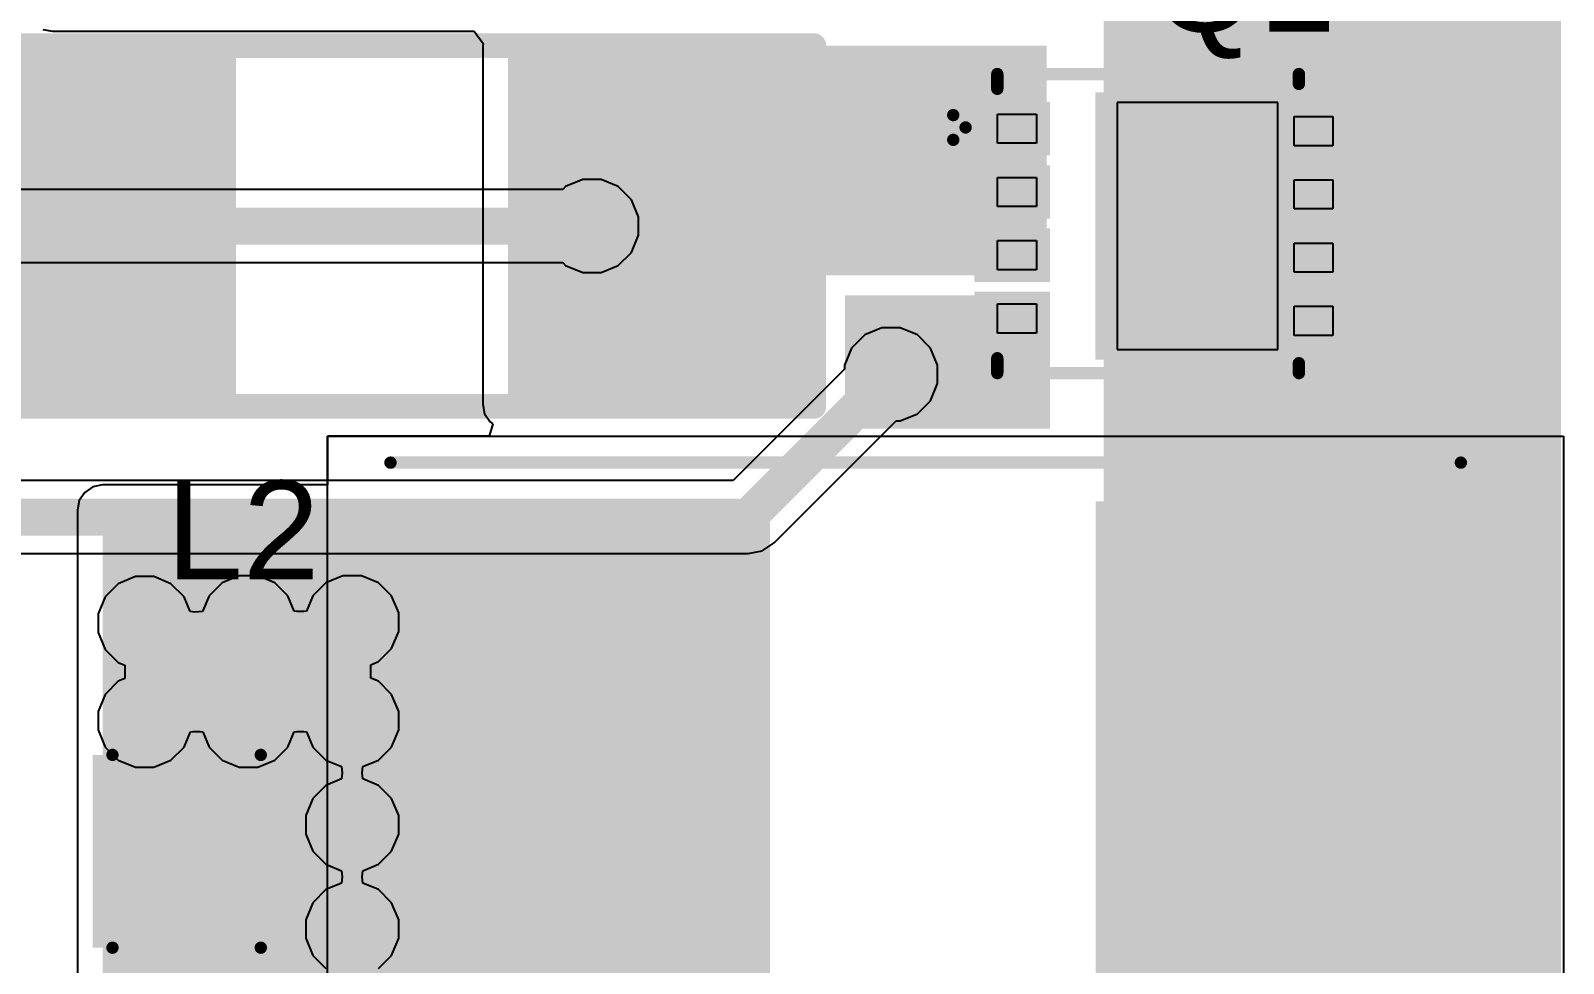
# Model space of a CAD drawing. Header units: millimetres. Extents: x 0 to 5381, y 0 to 5431.
# Drawn here: x 53.72 to 69.47, y 7.51 to 17.1 of the extents above; entities that cross this region are included whole.
import ezdxf

# ---------------------------------------------------------------- set-up
doc = ezdxf.new("R2010")
doc.units = ezdxf.units.MM
for name, color, linetype in [('BottomLayer', 5, 'Continuous'), ('BottomSolder', 6, 'Continuous'), ('TopLayer', 1, 'Continuous'), ('TopOverlay', 2, 'Continuous'), ('TopPaste', 8, 'Continuous'), ('TopSolder', 216, 'Continuous'), ('ViaHoleLayer', 16, 'Continuous')]:
    doc.layers.add(name, color=color, linetype=linetype)
doc.styles.add('Arial', font='', dxfattribs={"height": 0.2})
doc.styles.get('Arial').set_extended_font_data('Arial')

# ---------------------------------------------------------------- blocks, each defined once
blk = doc.blocks.new('RES_2512_14')
at = {"layer": 'TopLayer'}
for points in [[(-4.04999825, 1.70000041), (-2.44999891, 1.70000041), (-2.44999891, -1.70000041), (-4.04999825, -1.70000041)], [(2.45000145, 1.70000041), (4.050000789999999, 1.70000041), (4.050000789999999, -1.70000041), (2.45000145, -1.70000041)]]:
    blk.add_hatch(color=1, dxfattribs=at).paths.add_polyline_path(points)
at = {"layer": 'TopPaste'}
for points in [[(-4.04999825, 1.70000041), (-2.44999891, 1.70000041), (-2.44999891, -1.70000041), (-4.04999825, -1.70000041)], [(2.45000145, 1.70000041), (4.050000789999999, 1.70000041), (4.050000789999999, -1.70000041), (2.45000145, -1.70000041)]]:
    blk.add_hatch(color=8, dxfattribs=at).paths.add_polyline_path(points)
at = {"layer": 'TopSolder'}
for points in [[(-4.15159825, 1.80160041), (-2.34839891, 1.80160041), (-2.34839891, -1.80160041), (-4.15159825, -1.80160041)], [(2.34840145, 1.80160041), (4.15160079, 1.80160041), (4.15160079, -1.80160041), (2.34840145, -1.80160041)]]:
    blk.add_hatch(color=216, dxfattribs=at).paths.add_polyline_path(points)
at = {"layer": 'TopOverlay', "const_width": 0.254}
for points in [[(-4.2418, 1.8542), (4.236557439999999, 1.8542)], [(-4.2418, -1.8542), (-4.2418, 1.8542)], [(4.236557439999999, -1.8542), (4.236557439999999, 1.8542)], [(-4.2418, -1.8542), (4.236557439999999, -1.8542)]]:
    blk.add_lwpolyline(points, dxfattribs=at)
at = {"layer": 'TopOverlay', "const_width": 0.127}
for points in [[(-4.3053, 1.8542, 1), (-4.1783, 1.8542, 1)], [(-4.3053, 1.8542, 1), (-4.1783, 1.8542, 1)], [(4.17305744, 1.8542, 1), (4.30005744, 1.8542, 1)], [(4.17305744, 1.8542, 1), (4.30005744, 1.8542, 1)], [(-4.3053, -1.8542, 1), (-4.1783, -1.8542, 1)], [(-4.3053, -1.8542, 1), (-4.1783, -1.8542, 1)], [(4.17305744, -1.8542, 1), (4.30005744, -1.8542, 1)], [(4.17305744, -1.8542, 1), (4.30005744, -1.8542, 1)]]:
    blk.add_lwpolyline(points, format="xyb", close=True, dxfattribs=at)
blk = doc.blocks.new('VSONP_8_3_1_3_1__27')
at = {"layer": 'TopLayer'}
for points in [[(1.406525, 1.3123037), (1.406525, -1.3377037), (-0.5934710000000002, -1.3377037), (-0.5934709999999997, 1.3123037)], [(-1.8384774, 1.2125579), (-1.1584686, 1.2125579), (-1.1584686, 0.7625460999999999), (-1.8384774, 0.7625460999999999)], [(1.1984736, 1.2124055), (1.7984724, 1.2124055), (1.7984724, 0.7124064999999999), (1.1984736, 0.7124064999999999)], [(-1.8384774, 0.5625719), (-1.1584686, 0.5625719), (-1.1584686, 0.1125601), (-1.8384774, 0.1125601)], [(1.1984736, 0.5624195), (1.7984724, 0.5624195), (1.7984724, 0.0624205), (1.1984736, 0.0624205)], [(-1.8384774, -0.0876681), (-1.1584686, -0.0876681), (-1.1584686, -0.5376799), (-1.8384774, -0.5376799)], [(1.1984736, -0.0875665), (1.7984724, -0.0875665), (1.7984724, -0.5875655), (1.1984736, -0.5875655)], [(-1.8384774, -0.7374000999999999), (-1.1584686, -0.7374000999999999), (-1.1584686, -1.1874119), (-1.8384774, -1.1874119)], [(1.1984736, -0.7375524999999999), (1.7984724, -0.7375524999999999), (1.7984724, -1.2375515), (1.1984736, -1.2375515)]]:
    blk.add_hatch(color=1, dxfattribs=at).paths.add_polyline_path(points)
at = {"layer": 'TopSolder'}
for points in [[(-1.8884773, 1.2625578), (-1.1084687, 1.2625578), (-1.1084687, 0.7125462), (-1.8884773, 0.7125462)], [(1.4565249, 1.3623036), (1.4565249, -1.3877036), (-0.6434709000000003, -1.3877036), (-0.6434708999999996, 1.3623036)], [(1.1484737, 1.2624054), (1.8484723, 1.2624054), (1.8484723, 0.6624066), (1.1484737, 0.6624066)], [(-1.8884773, 0.6125718), (-1.1084687, 0.6125718), (-1.1084687, 0.0625602), (-1.8884773, 0.0625602)], [(1.1484737, 0.6124194), (1.8484723, 0.6124194), (1.8484723, 0.0124206), (1.1484737, 0.0124206)], [(-1.8884773, -0.0376682), (-1.1084687, -0.0376682), (-1.1084687, -0.5876798), (-1.8884773, -0.5876798)], [(1.1484737, -0.0375666), (1.8484723, -0.0375666), (1.8484723, -0.6375654), (1.1484737, -0.6375654)], [(-1.8884773, -0.6874002), (-1.1084687, -0.6874002), (-1.1084687, -1.2374118), (-1.8884773, -1.2374118)], [(1.1484737, -0.6875526), (1.8484723, -0.6875526), (1.8484723, -1.2875514), (1.1484737, -1.2875514)]]:
    blk.add_hatch(color=216, dxfattribs=at).paths.add_polyline_path(points)
at = {"layer": 'TopOverlay', "const_width": 0.127}
for points in [[(-1.651, 1.397), (-1.651, 1.5494)], [(-1.651, 1.5494), (1.4478, 1.5494)], [(1.4478, 1.4478), (1.4478, 1.5494)], [(-2.10409028, 1.12710976), (-1.97709028, 1.00010976)], [(-2.10409028, 0.87310976), (-2.10409028, 1.12710976)], [(-2.10409028, 0.87310976), (-1.97709028, 1.00010976)], [(-1.651, -1.524254), (-1.651, -1.371854)], [(1.4478, -1.524254), (1.4478, -1.422654)], [(-1.651, -1.524254), (1.4478, -1.524254)]]:
    blk.add_lwpolyline(points, dxfattribs=at)
at = {"layer": 'TopOverlay', "const_width": 0.0635}
for points in [[(-1.68275, 1.5494, 1), (-1.61925, 1.5494, 1)], [(-1.68275, 1.5494, 1), (-1.61925, 1.5494, 1)], [(1.41605, 1.5494, 1), (1.47955, 1.5494, 1)], [(1.41605, 1.5494, 1), (1.47955, 1.5494, 1)], [(-1.68275, 1.397, 1), (-1.61925, 1.397, 1)], [(1.41605, 1.4478, 1), (1.47955, 1.4478, 1)], [(-2.13584028, 1.12710976, 1), (-2.07234028, 1.12710976, 1)], [(-2.13584028, 1.12710976, 1), (-2.07234028, 1.12710976, 1)], [(-2.00884028, 1.00010976, 1), (-1.94534028, 1.00010976, 1)], [(-2.00884028, 1.00010976, 1), (-1.94534028, 1.00010976, 1)], [(-2.13584028, 0.87310976, 1), (-2.07234028, 0.87310976, 1)], [(-2.13584028, 0.87310976, 1), (-2.07234028, 0.87310976, 1)], [(-1.68275, -1.371854, 1), (-1.61925, -1.371854, 1)], [(1.41605, -1.422654, 1), (1.47955, -1.422654, 1)], [(-1.68275, -1.524254, 1), (-1.61925, -1.524254, 1)], [(-1.68275, -1.524254, 1), (-1.61925, -1.524254, 1)], [(1.41605, -1.524254, 1), (1.47955, -1.524254, 1)], [(1.41605, -1.524254, 1), (1.47955, -1.524254, 1)]]:
    blk.add_lwpolyline(points, format="xyb", close=True, dxfattribs=at)
at = {"layer": 'TopPaste'}
for p, q in [((-1.649476, 0.8375396), (-1.649476, 1.1375644)), ((-1.649476, 1.1375644), (-1.2494768, 1.1375644)), ((-1.2494768, 1.1375644), (-1.2494768, 0.8375396)), ((1.2324842, 1.2569698), (-0.4185157999999999, 1.2569698)), ((-0.4185157999999999, 1.2569698), (-0.4185157999999999, -1.2830302)), ((1.2324842, 1.2569698), (1.2324842, 1.2569698)), ((1.2324842, -1.2830302), (1.2324842, 1.2569698)), ((1.3984986, 1.1124184), (1.3984986, 1.1124184)), ((1.3984986, 1.1124184), (1.7984978, 1.1124184)), ((1.3984986, 0.8123935999999999), (1.3984986, 1.1124184)), ((1.7984978, 1.1124184), (1.7984978, 0.8123935999999999)), ((-1.2494768, 0.8375396), (-1.649476, 0.8375396)), ((-1.2494768, 0.8375396), (-1.2494768, 0.8375396)), ((1.7984978, 0.8123935999999999), (1.3984986, 0.8123935999999999)), ((-1.649476, 0.1875536), (-1.649476, 0.4875784)), ((-1.649476, 0.4875784), (-1.2494768, 0.4875784)), ((-1.2494768, 0.4875784), (-1.2494768, 0.1875536)), ((1.3984986, 0.4624324), (1.3984986, 0.4624324)), ((1.3984986, 0.4624324), (1.7984978, 0.4624324)), ((1.3984986, 0.1624076), (1.3984986, 0.4624324)), ((1.7984978, 0.4624324), (1.7984978, 0.1624076)), ((-1.2494768, 0.1875536), (-1.649476, 0.1875536)), ((-1.2494768, 0.1875536), (-1.2494768, 0.1875536)), ((1.7984978, 0.1624076), (1.3984986, 0.1624076)), ((-1.649476, -0.4626863999999999), (-1.649476, -0.1626616)), ((-1.649476, -0.1626616), (-1.2494768, -0.1626616)), ((-1.2494768, -0.1626616), (-1.2494768, -0.4626863999999999)), ((1.3984986, -0.1875536), (1.3984986, -0.1875536)), ((1.3984986, -0.1875536), (1.7984978, -0.1875536)), ((1.3984986, -0.4875784), (1.3984986, -0.1875536)), ((1.7984978, -0.1875536), (1.7984978, -0.4875784)), ((-1.2494768, -0.4626863999999999), (-1.649476, -0.4626863999999999)), ((-1.2494768, -0.4626863999999999), (-1.2494768, -0.4626863999999999)), ((1.7984978, -0.4875784), (1.3984986, -0.4875784)), ((-1.649476, -1.1124184), (-1.649476, -0.8123935999999999)), ((-1.649476, -0.8123935999999999), (-1.2494768, -0.8123935999999999)), ((-1.2494768, -0.8123935999999999), (-1.2494768, -1.1124184)), ((1.3984986, -0.8375396), (1.3984986, -0.8375396)), ((1.3984986, -0.8375396), (1.7984978, -0.8375396)), ((1.3984986, -1.1375644), (1.3984986, -0.8375396)), ((1.7984978, -0.8375396), (1.7984978, -1.1375644)), ((-1.2494768, -1.1124184), (-1.649476, -1.1124184)), ((-1.2494768, -1.1124184), (-1.2494768, -1.1124184)), ((1.7984978, -1.1375644), (1.3984986, -1.1375644)), ((-0.4185157999999999, -1.2830302), (1.2324842, -1.2830302))]:
    blk.add_line(p, q, dxfattribs=at)
blk = doc.blocks.new('FEXL1010A_150M_35')
at = {"layer": 'TopLayer'}
for points in [[(-5.25000093, 5.500000429999999), (-1.85000011, 5.500000429999999), (-1.85000011, -5.500000429999999), (-5.25000093, -5.500000429999999)], [(1.85000011, 5.500000429999999), (5.25000093, 5.500000429999999), (5.25000093, -5.500000429999999), (1.85000011, -5.500000429999999)]]:
    blk.add_hatch(color=1, dxfattribs=at).paths.add_polyline_path(points)
at = {"layer": 'TopPaste'}
for points in [[(-5.25000093, 5.500000429999999), (-1.85000011, 5.500000429999999), (-1.85000011, -5.500000429999999), (-5.25000093, -5.500000429999999)], [(1.85000011, 5.500000429999999), (5.25000093, 5.500000429999999), (5.25000093, -5.500000429999999), (1.85000011, -5.500000429999999)]]:
    blk.add_hatch(color=8, dxfattribs=at).paths.add_polyline_path(points)
at = {"layer": 'TopSolder'}
for points in [[(-5.351600929999999, 5.60160043), (-1.74840011, 5.60160043), (-1.74840011, -5.60160043), (-5.351600929999999, -5.60160043)], [(1.74840011, 5.60160043), (5.351600929999999, 5.60160043), (5.351600929999999, -5.60160043), (1.74840011, -5.60160043)]]:
    blk.add_hatch(color=216, dxfattribs=at).paths.add_polyline_path(points)
at = {"layer": 'TopOverlay', "const_width": 0.127}
for points in [[(-5.49999916, 6.000800799999999), (5.49999916, 6.000800799999999)], [(-5.49999916, -6.000800799999999), (5.49999916, -6.000800799999999)]]:
    blk.add_lwpolyline(points, dxfattribs=at)
at = {"layer": 'TopOverlay', "const_width": 0.0635}
for points in [[(-5.531749159999999, 6.000800799999999, 1), (-5.468249159999999, 6.000800799999999, 1)], [(5.468249159999999, 6.000800799999999, 1), (5.531749159999999, 6.000800799999999, 1)], [(-5.531749159999999, -6.000800799999999, 1), (-5.468249159999999, -6.000800799999999, 1)], [(5.468249159999999, -6.000800799999999, 1), (5.531749159999999, -6.000800799999999, 1)]]:
    blk.add_lwpolyline(points, format="xyb", close=True, dxfattribs=at)
blk = doc.blocks.new('C___1206_62')
at = {"layer": 'TopLayer'}
for points in [[(-2.032, 0.889), (-0.508, 0.889), (-0.508, -0.889), (-2.032, -0.889)], [(0.508, 0.889), (2.032, 0.889), (2.032, -0.889), (0.508, -0.889)]]:
    blk.add_hatch(color=1, dxfattribs=at).paths.add_polyline_path(points)
at = {"layer": 'TopPaste'}
for points in [[(-2.032, 0.889), (-0.508, 0.889), (-0.508, -0.889), (-2.032, -0.889)], [(0.508, 0.889), (2.032, 0.889), (2.032, -0.889), (0.508, -0.889)]]:
    blk.add_hatch(color=8, dxfattribs=at).paths.add_polyline_path(points)
at = {"layer": 'TopSolder'}
for points in [[(-2.1336, 0.9905999999999999), (-0.4064, 0.9905999999999999), (-0.4064, -0.9905999999999999), (-2.1336, -0.9905999999999999)], [(0.4064, 0.9905999999999999), (2.1336, 0.9905999999999999), (2.1336, -0.9905999999999999), (0.4064, -0.9905999999999999)]]:
    blk.add_hatch(color=216, dxfattribs=at).paths.add_polyline_path(points)
at = {"layer": 'TopOverlay', "const_width": 0.127}
for points in [[(-2.1336, -0.9905999999999999), (-2.1336, 0.9905999999999999)], [(-2.1336, 0.9905999999999999), (-0.6096, 0.9905999999999999)], [(0.6096, 0.9905999999999999), (2.1336, 0.9905999999999999)], [(2.1336, -0.9905999999999999), (2.1336, 0.9905999999999999)], [(-2.1336, -0.9905999999999999), (-0.6096, -0.9905999999999999)], [(0.6096, -0.9905999999999999), (2.1336, -0.9905999999999999)]]:
    blk.add_lwpolyline(points, dxfattribs=at)
at = {"layer": 'TopOverlay', "const_width": 0.0635}
for points in [[(-2.16535, 0.9905999999999999, 1), (-2.10185, 0.9905999999999999, 1)], [(-2.16535, 0.9905999999999999, 1), (-2.10185, 0.9905999999999999, 1)], [(-0.64135, 0.9905999999999999, 1), (-0.57785, 0.9905999999999999, 1)], [(0.57785, 0.9905999999999999, 1), (0.64135, 0.9905999999999999, 1)], [(2.10185, 0.9905999999999999, 1), (2.16535, 0.9905999999999999, 1)], [(2.10185, 0.9905999999999999, 1), (2.16535, 0.9905999999999999, 1)], [(-2.16535, -0.9905999999999999, 1), (-2.10185, -0.9905999999999999, 1)], [(-2.16535, -0.9905999999999999, 1), (-2.10185, -0.9905999999999999, 1)], [(-0.64135, -0.9905999999999999, 1), (-0.57785, -0.9905999999999999, 1)], [(0.57785, -0.9905999999999999, 1), (0.64135, -0.9905999999999999, 1)], [(2.10185, -0.9905999999999999, 1), (2.16535, -0.9905999999999999, 1)], [(2.10185, -0.9905999999999999, 1), (2.16535, -0.9905999999999999, 1)]]:
    blk.add_lwpolyline(points, format="xyb", close=True, dxfattribs=at)

msp = doc.modelspace()

# ---------------------------------------------------------------- hatches: boundary and pattern name
at = {"layer": 'BottomLayer'}
h = msp.add_hatch(color=5, dxfattribs=at)
edge = h.paths.add_edge_path()
edge.add_arc((59.4868, 15.0876), 0.2999994, 0, 360)
h = msp.add_hatch(color=5, dxfattribs=at)
edge = h.paths.add_edge_path()
edge.add_arc((62.5602, 13.5636), 0.2999994, 0, 360)
h = msp.add_hatch(color=5, dxfattribs=at)
edge = h.paths.add_edge_path()
edge.add_arc((54.88939999999999, 11.0066582), 0.2999994, 0, 360)
h = msp.add_hatch(color=5, dxfattribs=at)
edge = h.paths.add_edge_path()
edge.add_arc((55.9562, 11.01682328), 0.2999994, 0, 360)
h = msp.add_hatch(color=5, dxfattribs=at)
edge = h.paths.add_edge_path()
edge.add_arc((57.023, 11.01682328), 0.2999994, 0, 360)
h = msp.add_hatch(color=5, dxfattribs=at)
edge = h.paths.add_edge_path()
edge.add_arc((54.88939999999999, 10.00421164), 0.2999994, 0, 360)
h = msp.add_hatch(color=5, dxfattribs=at)
edge = h.paths.add_edge_path()
edge.add_arc((55.9562, 10.00421164), 0.2999994, 0, 360)
h = msp.add_hatch(color=5, dxfattribs=at)
edge = h.paths.add_edge_path()
edge.add_arc((57.023, 10.00420656), 0.2999994, 0, 360)
h = msp.add_hatch(color=5, dxfattribs=at)
edge = h.paths.add_edge_path()
edge.add_arc((57.023, 8.933599099999999), 0.2999994, 0, 360)
h = msp.add_hatch(color=5, dxfattribs=at)
edge = h.paths.add_edge_path()
edge.add_arc((57.023, 7.862991640000001), 0.2999994, 0, 360)
at = {"layer": 'BottomSolder'}
h = msp.add_hatch(color=6, dxfattribs=at)
edge = h.paths.add_edge_path()
edge.add_arc((59.4868, 15.0876), 0.1499997, 0, 360)
h = msp.add_hatch(color=6, dxfattribs=at)
edge = h.paths.add_edge_path()
edge.add_arc((62.5602, 13.5636), 0.1499997, 0, 360)
h = msp.add_hatch(color=6, dxfattribs=at)
edge = h.paths.add_edge_path()
edge.add_arc((54.88939999999999, 11.0066582), 0.1499997, 0, 360)
h = msp.add_hatch(color=6, dxfattribs=at)
edge = h.paths.add_edge_path()
edge.add_arc((55.9562, 11.01682328), 0.1499997, 0, 360)
h = msp.add_hatch(color=6, dxfattribs=at)
edge = h.paths.add_edge_path()
edge.add_arc((57.023, 11.01682328), 0.1499997, 0, 360)
h = msp.add_hatch(color=6, dxfattribs=at)
edge = h.paths.add_edge_path()
edge.add_arc((54.88939999999999, 10.00421164), 0.1499997, 0, 360)
h = msp.add_hatch(color=6, dxfattribs=at)
edge = h.paths.add_edge_path()
edge.add_arc((55.9562, 10.00421164), 0.1499997, 0, 360)
h = msp.add_hatch(color=6, dxfattribs=at)
edge = h.paths.add_edge_path()
edge.add_arc((57.023, 10.00420656), 0.1499997, 0, 360)
h = msp.add_hatch(color=6, dxfattribs=at)
edge = h.paths.add_edge_path()
edge.add_arc((57.023, 8.933599099999999), 0.1499997, 0, 360)
h = msp.add_hatch(color=6, dxfattribs=at)
edge = h.paths.add_edge_path()
edge.add_arc((57.023, 7.862991640000001), 0.1499997, 0, 360)
at = {"layer": 'TopLayer'}
for points in [[(64.74459999999999, 0.9652), (69.44359999999999, 0.9652), (69.44359999999999, 29.49868116), (64.74459999999999, 29.49868116)], [(51.76525333999999, 13.2588), (55.82919746, 13.2588), (55.82919746, 16.9418), (51.76525333999999, 16.9418)], [(58.62319999999999, 13.25828946), (61.722, 13.25828946), (61.722, 16.94128946), (58.62319999999999, 16.94128946)], [(59.9694, 14.5796), (64.1604, 14.5796), (64.1604, 16.9418), (59.9694, 16.9418)], [(64.19398641999999, 13.0048), (64.19398641999999, 14.37531796), (62.08578642, 14.37531796), (62.08578642, 13.0048)], [(54.4576, 0.9397999999999999), (61.3156, 0.9397999999999999), (61.3156, 12.16768204), (54.4576, 12.16768204)]]:
    msp.add_hatch(color=1, dxfattribs=at).paths.add_polyline_path(points)
h = msp.add_hatch(color=1, dxfattribs=at)
edge = h.paths.add_edge_path()
edge.add_arc((59.4868, 15.0876), 0.2999994, 0, 360)
h = msp.add_hatch(color=1, dxfattribs=at)
edge = h.paths.add_edge_path()
edge.add_arc((62.5602, 13.5636), 0.2999994, 0, 360)
h = msp.add_hatch(color=1, dxfattribs=at)
edge = h.paths.add_edge_path()
edge.add_arc((54.88939999999999, 11.0066582), 0.2999994, 0, 360)
h = msp.add_hatch(color=1, dxfattribs=at)
edge = h.paths.add_edge_path()
edge.add_arc((55.9562, 11.01682328), 0.2999994, 0, 360)
h = msp.add_hatch(color=1, dxfattribs=at)
edge = h.paths.add_edge_path()
edge.add_arc((57.023, 11.01682328), 0.2999994, 0, 360)
h = msp.add_hatch(color=1, dxfattribs=at)
edge = h.paths.add_edge_path()
edge.add_arc((54.88939999999999, 10.00421164), 0.2999994, 0, 360)
h = msp.add_hatch(color=1, dxfattribs=at)
edge = h.paths.add_edge_path()
edge.add_arc((55.9562, 10.00421164), 0.2999994, 0, 360)
h = msp.add_hatch(color=1, dxfattribs=at)
edge = h.paths.add_edge_path()
edge.add_arc((57.023, 10.00420656), 0.2999994, 0, 360)
h = msp.add_hatch(color=1, dxfattribs=at)
edge = h.paths.add_edge_path()
edge.add_arc((57.023, 8.933599099999999), 0.2999994, 0, 360)
h = msp.add_hatch(color=1, dxfattribs=at)
edge = h.paths.add_edge_path()
edge.add_arc((57.023, 7.862991640000001), 0.2999994, 0, 360)
at = {"layer": 'TopSolder'}
h = msp.add_hatch(color=216, dxfattribs=at)
edge = h.paths.add_edge_path()
edge.add_arc((59.4868, 15.0876), 0.1499997, 0, 360)
h = msp.add_hatch(color=216, dxfattribs=at)
edge = h.paths.add_edge_path()
edge.add_arc((62.5602, 13.5636), 0.1499997, 0, 360)
h = msp.add_hatch(color=216, dxfattribs=at)
edge = h.paths.add_edge_path()
edge.add_arc((54.88939999999999, 11.0066582), 0.1499997, 0, 360)
h = msp.add_hatch(color=216, dxfattribs=at)
edge = h.paths.add_edge_path()
edge.add_arc((55.9562, 11.01682328), 0.1499997, 0, 360)
h = msp.add_hatch(color=216, dxfattribs=at)
edge = h.paths.add_edge_path()
edge.add_arc((57.023, 11.01682328), 0.1499997, 0, 360)
h = msp.add_hatch(color=216, dxfattribs=at)
edge = h.paths.add_edge_path()
edge.add_arc((54.88939999999999, 10.00421164), 0.1499997, 0, 360)
h = msp.add_hatch(color=216, dxfattribs=at)
edge = h.paths.add_edge_path()
edge.add_arc((55.9562, 10.00421164), 0.1499997, 0, 360)
h = msp.add_hatch(color=216, dxfattribs=at)
edge = h.paths.add_edge_path()
edge.add_arc((57.023, 10.00420656), 0.1499997, 0, 360)
h = msp.add_hatch(color=216, dxfattribs=at)
edge = h.paths.add_edge_path()
edge.add_arc((57.023, 8.933599099999999), 0.1499997, 0, 360)
h = msp.add_hatch(color=216, dxfattribs=at)
edge = h.paths.add_edge_path()
edge.add_arc((57.023, 7.862991640000001), 0.1499997, 0, 360)
at = {"layer": 'ViaHoleLayer'}
h = msp.add_hatch(color=16, dxfattribs=at)
edge = h.paths.add_edge_path()
edge.add_arc((59.4868, 15.0876), 0.1499997, 0, 360)
h = msp.add_hatch(color=16, dxfattribs=at)
edge = h.paths.add_edge_path()
edge.add_arc((62.5602, 13.5636), 0.1499997, 0, 360)
h = msp.add_hatch(color=16, dxfattribs=at)
edge = h.paths.add_edge_path()
edge.add_arc((54.88939999999999, 11.0066582), 0.1499997, 0, 360)
h = msp.add_hatch(color=16, dxfattribs=at)
edge = h.paths.add_edge_path()
edge.add_arc((55.9562, 11.01682328), 0.1499997, 0, 360)
h = msp.add_hatch(color=16, dxfattribs=at)
edge = h.paths.add_edge_path()
edge.add_arc((57.023, 11.01682328), 0.1499997, 0, 360)
h = msp.add_hatch(color=16, dxfattribs=at)
edge = h.paths.add_edge_path()
edge.add_arc((54.88939999999999, 10.00421164), 0.1499997, 0, 360)
h = msp.add_hatch(color=16, dxfattribs=at)
edge = h.paths.add_edge_path()
edge.add_arc((55.9562, 10.00421164), 0.1499997, 0, 360)
h = msp.add_hatch(color=16, dxfattribs=at)
edge = h.paths.add_edge_path()
edge.add_arc((57.023, 10.00420656), 0.1499997, 0, 360)
h = msp.add_hatch(color=16, dxfattribs=at)
edge = h.paths.add_edge_path()
edge.add_arc((57.023, 8.933599099999999), 0.1499997, 0, 360)
h = msp.add_hatch(color=16, dxfattribs=at)
edge = h.paths.add_edge_path()
edge.add_arc((57.023, 7.862991640000001), 0.1499997, 0, 360)

# ---------------------------------------------------------------- linework, layer by layer
at = {"layer": 'BottomLayer'}
for p, q in [((59.18660501999999, 15.46311614), (52.19597891999999, 15.46311614)), ((59.21614775999999, 15.49265888), (59.18660501999999, 15.46311614)), ((59.39176082, 15.5653994), (59.21614775999999, 15.49265888)), ((59.58183918, 15.5653994), (59.39176082, 15.5653994)), ((59.75745223999999, 15.49265888), (59.58183918, 15.5653994)), ((59.89185887999999, 15.35825224), (59.75745223999999, 15.49265888)), ((59.9645994, 15.18263918), (59.89185887999999, 15.35825224)), ((59.9645994, 14.99256082), (59.9645994, 15.18263918)), ((59.89185887999999, 14.81694776), (59.9645994, 14.99256082)), ((59.75745223999999, 14.68254112), (59.89185887999999, 14.81694776)), ((52.35152343999999, 14.71208386), (59.18660501999999, 14.71208386)), ((59.18660501999999, 14.71208386), (59.21614775999999, 14.68254112)), ((59.21614775999999, 14.68254112), (59.39176082, 14.6098006)), ((59.58183918, 14.6098006), (59.75745223999999, 14.68254112)), ((59.39176082, 14.6098006), (59.58183918, 14.6098006)), ((62.46516082, 14.0413994), (62.28954775999999, 13.96865888)), ((62.65523918, 14.0413994), (62.46516082, 14.0413994)), ((62.83085223999999, 13.96865888), (62.65523918, 14.0413994)), ((62.28954775999999, 13.96865888), (62.15514111999999, 13.83425224)), ((62.96525887999999, 13.83425224), (62.83085223999999, 13.96865888)), ((62.15514111999999, 13.83425224), (62.0824006, 13.65863918)), ((63.0379994, 13.65863918), (62.96525887999999, 13.83425224)), ((62.0824006, 13.61685872), (60.93781056, 12.47226868)), ((62.0824006, 13.65863918), (62.0824006, 13.61685872)), ((63.0379994, 13.46856082), (63.0379994, 13.65863918)), ((62.96525887999999, 13.29294776), (63.0379994, 13.46856082)), ((62.83085223999999, 13.15854112), (62.96525887999999, 13.29294776)), ((61.35888159999999, 11.83122348), (62.61345872, 13.0858006)), ((62.61345872, 13.0858006), (62.65523918, 13.0858006)), ((62.65523918, 13.0858006), (62.83085223999999, 13.15854112)), ((60.93781056, 12.47226868), (46.57264244, 12.47226868)), ((61.23705558, 11.74982156), (61.35888159999999, 11.83122348)), ((46.57264244, 11.7212364), (61.09335254, 11.7212364)), ((61.09335254, 11.7212364), (61.23705558, 11.74982156)), ((54.61874775999999, 11.41171708), (54.48434112, 11.27731044)), ((54.79436082, 11.4844576), (54.61874775999999, 11.41171708)), ((54.98443918, 11.4844576), (54.79436082, 11.4844576)), ((55.16005223999999, 11.41171708), (54.98443918, 11.4844576)), ((55.29445887999999, 11.27731044), (55.16005223999999, 11.41171708)), ((55.68554776, 11.42188216), (55.55114112, 11.28747552)), ((55.86116081999999, 11.49462268), (55.68554776, 11.42188216)), ((56.05123917999999, 11.49462268), (55.86116081999999, 11.49462268)), ((56.22685224, 11.42188216), (56.05123917999999, 11.49462268)), ((56.36125888, 11.28747552), (56.22685224, 11.42188216)), ((56.75234775999999, 11.42188216), (56.61794111999999, 11.28747552)), ((56.92796082, 11.49462268), (56.75234775999999, 11.42188216)), ((57.11803918, 11.49462268), (56.92796082, 11.49462268)), ((57.29365223999999, 11.42188216), (57.11803918, 11.49462268)), ((57.42805887999999, 11.28747552), (57.29365223999999, 11.42188216)), ((54.48434112, 11.27731044), (54.4116006, 11.10169738)), ((55.35719434, 11.12585278), (55.29445887999999, 11.27731044)), ((55.55114112, 11.28747552), (55.48453216, 11.12666812)), ((56.42609999999999, 11.13093532), (56.36125888, 11.28747552)), ((56.61794111999999, 11.28747552), (56.5531, 11.13093532)), ((57.5007994, 11.11186246), (57.42805887999999, 11.28747552)), ((54.4116006, 11.10169738), (54.4116006, 10.91161902)), ((55.40609442, 11.1202089), (55.35719434, 11.12585278)), ((55.48453216, 11.12666812), (55.40609442, 11.1202089)), ((56.45275476, 11.12666812), (56.42609999999999, 11.13093532)), ((56.52644523999999, 11.12666812), (56.45275476, 11.12666812)), ((56.5531, 11.13093532), (56.52644523999999, 11.12666812)), ((57.5007994, 10.9217841), (57.5007994, 11.11186246)), ((54.4116006, 10.91161902), (54.48434112, 10.73600596)), ((57.42805887999999, 10.74617104), (57.5007994, 10.9217841)), ((54.48434112, 10.73600596), (54.61874775999999, 10.60159932)), ((57.29365223999999, 10.6117644), (57.42805887999999, 10.74617104)), ((54.61874775999999, 10.60159932), (54.68497571999999, 10.57416732)), ((54.68497571999999, 10.57416732), (54.68497571999999, 10.43670252)), ((57.21514845999999, 10.57924732), (57.29365223999999, 10.6117644)), ((57.21514845999999, 10.44178252), (57.21514845999999, 10.57924732)), ((54.61874775999999, 10.40927052), (54.48434112, 10.27486388)), ((54.68497571999999, 10.43670252), (54.61874775999999, 10.40927052)), ((57.29365223999999, 10.40926544), (57.21514845999999, 10.44178252)), ((57.42805887999999, 10.2748588), (57.29365223999999, 10.40926544)), ((54.48434112, 10.27486388), (54.4116006, 10.09925082)), ((57.5007994, 10.09924574), (57.42805887999999, 10.2748588)), ((54.4116006, 10.09925082), (54.4116006, 9.909172459999999)), ((57.5007994, 9.90916738), (57.5007994, 10.09924574)), ((54.4116006, 9.909172459999999), (54.48434112, 9.7335594)), ((55.29445887999999, 9.7335594), (55.3593, 9.8900996)), ((55.3593, 9.8900996), (55.38595475999999, 9.8943668)), ((55.38595475999999, 9.8943668), (55.45964524, 9.8943668)), ((55.45964524, 9.8943668), (55.48629999999999, 9.8900996)), ((55.48629999999999, 9.8900996), (55.55114112, 9.7335594)), ((56.36125888, 9.7335594), (56.42609745999999, 9.890097059999999)), ((56.42609745999999, 9.890097059999999), (56.45276491999999, 9.8943668)), ((56.45276491999999, 9.8943668), (56.52645793999999, 9.89436426)), ((56.52645793999999, 9.89436426), (56.5531, 9.890097059999999)), ((56.5531, 9.890097059999999), (56.61794111999999, 9.73355432)), ((57.42805887999999, 9.73355432), (57.5007994, 9.90916738)), ((54.48434112, 9.7335594), (54.61874775999999, 9.599152759999999)), ((55.16005223999999, 9.599152759999999), (55.29445887999999, 9.7335594)), ((55.55114112, 9.7335594), (55.68554776, 9.599152759999999)), ((56.22685224, 9.599152759999999), (56.36125888, 9.7335594)), ((56.61794111999999, 9.73355432), (56.75234775999999, 9.59914768)), ((57.29365223999999, 9.59914768), (57.42805887999999, 9.73355432)), ((54.61874775999999, 9.599152759999999), (54.79436082, 9.526412239999999)), ((54.79436082, 9.526412239999999), (54.98443918, 9.526412239999999)), ((54.98443918, 9.526412239999999), (55.16005223999999, 9.599152759999999)), ((55.68554776, 9.599152759999999), (55.86116081999999, 9.526412239999999)), ((55.86116081999999, 9.526412239999999), (56.05123917999999, 9.526412239999999)), ((56.05123917999999, 9.526412239999999), (56.22685224, 9.599152759999999)), ((56.75234775999999, 9.59914768), (56.91348535999999, 9.532404099999999)), ((56.91348535999999, 9.532404099999999), (56.92107995999999, 9.468901559999999)), ((56.92107995999999, 9.468901559999999), (56.91348535999999, 9.40540156)), ((57.12492003999999, 9.4689041), (57.13251464, 9.532404099999999)), ((57.13251464, 9.40540156), (57.12492003999999, 9.4689041)), ((57.13251464, 9.532404099999999), (57.29365223999999, 9.59914768)), ((56.75234775999999, 9.338657979999999), (56.61794111999999, 9.204251339999999)), ((56.91348535999999, 9.40540156), (56.75234775999999, 9.338657979999999)), ((57.29365223999999, 9.338657979999999), (57.13251464, 9.40540156)), ((57.42805887999999, 9.204251339999999), (57.29365223999999, 9.338657979999999)), ((56.61794111999999, 9.204251339999999), (56.5452006, 9.02863828)), ((57.5007994, 9.02863828), (57.42805887999999, 9.204251339999999)), ((56.5452006, 9.02863828), (56.5452006, 8.838559919999998)), ((57.5007994, 8.838559919999998), (57.5007994, 9.02863828)), ((56.5452006, 8.838559919999998), (56.61794111999999, 8.66294686)), ((57.42805887999999, 8.66294686), (57.5007994, 8.838559919999998)), ((56.61794111999999, 8.66294686), (56.75234775999999, 8.52854022)), ((57.29365223999999, 8.52854022), (57.42805887999999, 8.66294686)), ((56.75234775999999, 8.52854022), (56.91348535999999, 8.46179664)), ((57.13251464, 8.46179664), (57.29365223999999, 8.52854022)), ((56.91348535999999, 8.46179664), (56.92107995999999, 8.3982941)), ((56.92107995999999, 8.3982941), (56.91348535999999, 8.334794099999998)), ((57.12492003999999, 8.39829664), (57.13251464, 8.46179664)), ((57.13251464, 8.334794099999998), (57.12492003999999, 8.39829664)), ((56.75234775999999, 8.26805052), (56.61794111999999, 8.13364388)), ((56.91348535999999, 8.334794099999998), (56.75234775999999, 8.26805052)), ((57.29365223999999, 8.26805052), (57.13251464, 8.334794099999998)), ((57.42805887999999, 8.13364388), (57.29365223999999, 8.26805052)), ((56.61794111999999, 8.13364388), (56.5452006, 7.958030819999999)), ((57.5007994, 7.958030819999999), (57.42805887999999, 8.13364388)), ((56.5452006, 7.958030819999999), (56.5452006, 7.76795246)), ((57.5007994, 7.76795246), (57.5007994, 7.958030819999999)), ((56.5452006, 7.76795246), (56.61794111999999, 7.592339399999999)), ((57.42805887999999, 7.592339399999999), (57.5007994, 7.76795246)), ((56.61794111999999, 7.592339399999999), (56.75234775999999, 7.457932759999999)), ((57.29365223999999, 7.457932759999999), (57.42805887999999, 7.592339399999999))]:
    msp.add_line(p, q, dxfattribs=at)
at = {"layer": 'BottomLayer', "const_width": 0.3809999999999999}
for points in [[(52.19597891999999, 15.0876), (59.4868, 15.0876)], [(61.09335254, 12.09675254), (62.5602, 13.5636)], [(46.27244746, 12.09675254), (60.62544898, 12.09675254)], [(60.62544898, 12.09675254), (61.09335254, 12.09675254)]]:
    msp.add_lwpolyline(points, dxfattribs=at)
at = {"layer": 'BottomLayer', "const_width": 0.1905}
for points in [[(59.39155, 15.0876, 1), (59.58204999999999, 15.0876, 1)], [(62.46494999999999, 13.5636, 1), (62.65545, 13.5636, 1)], [(60.53019897999999, 12.09675254, 1), (60.72069897999999, 12.09675254, 1)], [(60.53019897999999, 12.09675254, 1), (60.72069897999999, 12.09675254, 1)], [(60.99810253999999, 12.09675254, 1), (61.18860254, 12.09675254, 1)], [(60.99810253999999, 12.09675254, 1), (61.18860254, 12.09675254, 1)]]:
    msp.add_lwpolyline(points, format="xyb", close=True, dxfattribs=at)
at = {"layer": 'TopLayer'}
for p, q in [((53.84265329999999, 17.10893708), (53.94175902, 17.08922414)), ((53.94175902, 17.08922414), (58.2754486, 17.08922414)), ((58.2754486, 17.08922414), (58.36838719999999, 16.9622216)), ((58.36838719999999, 16.9622216), (58.36422414, 16.94128946)), ((58.36422414, 16.94128946), (58.36422414, 13.25828946)), ((58.36422414, 13.25828946), (58.38393708, 13.15918374)), ((58.38393708, 13.15918374), (58.44007616, 13.07516562)), ((58.44007616, 13.07516562), (58.46935728, 13.0556)), ((56.76899999999999, 0.3809999999999999), (56.76899999999999, 12.9286)), ((56.76899999999999, 12.9286), (69.4689873, 12.92859746)), ((58.43083309999999, 12.9286), (56.76899999999999, 12.9286)), ((56.76899999999999, 12.9286), (56.76899999999999, 12.4266579)), ((58.46935728, 13.0556), (58.43083309999999, 12.9286)), ((69.4689873, 12.92859746), (69.4690127, 0.3809999999999999)), ((54.27447616, 12.35080588), (54.21833707999999, 12.26678776)), ((54.35849428, 12.40694496), (54.27447616, 12.35080588)), ((54.4576, 12.4266579), (54.35849428, 12.40694496)), ((56.76899999999999, 12.4266579), (54.4576, 12.4266579)), ((54.21833707999999, 12.26678776), (54.19862413999999, 12.16768204)), ((54.19862413999999, 12.16768204), (54.19862413999999, 0.9397999999999999))]:
    msp.add_line(p, q, dxfattribs=at)
at = {"layer": 'TopLayer', "const_width": 0.3809999999999999}
for points in [[(60.77928916, 15.0876), (60.77979969999999, 15.08811054)], [(59.4868, 15.0876), (60.77928916, 15.0876)], [(62.5602, 13.5636), (63.13492833999999, 14.13832834)], [(63.13492833999999, 14.13832834), (63.8048, 14.13832834)]]:
    msp.add_lwpolyline(points, dxfattribs=at)
at = {"layer": 'TopLayer', "const_width": 0.1905}
for points in [[(60.68454970000001, 15.08811054, 1), (60.8750497, 15.08811054, 1)], [(59.39155, 15.0876, 1), (59.58204999999999, 15.0876, 1)], [(60.68403915999999, 15.0876, 1), (60.87453916, 15.0876, 1)], [(60.68403915999999, 15.0876, 1), (60.87453916, 15.0876, 1)], [(63.03967834, 14.13832834, 1), (63.23017833999999, 14.13832834, 1)], [(63.03967834, 14.13832834, 1), (63.23017833999999, 14.13832834, 1)], [(63.70954999999999, 14.13832834, 1), (63.90005, 14.13832834, 1)], [(62.46494999999999, 13.5636, 1), (62.65545, 13.5636, 1)]]:
    msp.add_lwpolyline(points, format="xyb", close=True, dxfattribs=at)

# ---------------------------------------------------------------- block references
for name, p in [('RES_2512_14', (57.52979857999999, 15.08811054)), ('VSONP_8_3_1_3_1__27', (65.30327299999999, 15.10073434)), ('FEXL1010A_150M_35', (62.91579999999999, 6.655310539999999)), ('C___1206_62', (53.9496, 8.66191054))]:
    msp.add_blockref(name, p)

# ---------------------------------------------------------------- texts
at = {"layer": 'TopOverlay', "style": 'Arial'}
for s, p in [('Q1', (65.23588679999999, 17.08489344)), ('L2', (55.1098085, 11.4555651))]:
    msp.add_text(s, height=1.016, dxfattribs=at).set_placement(p)

doc.saveas('drawing.dxf')
